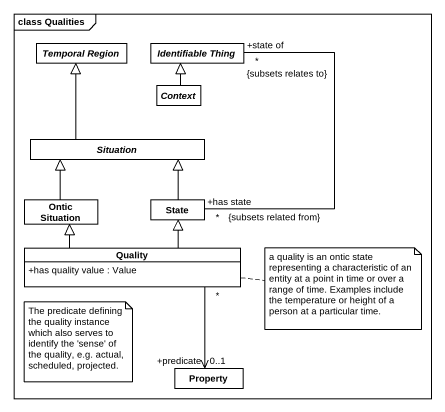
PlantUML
@startuml
mainframe class Qualities
hide circle
hide empty members
skinparam classAttributeIconSize 0
abstract class "Temporal Region" as Temporal_Region
abstract class "Identifiable Thing" as Identifiable_Thing
abstract class Context
abstract class Situation
class "Ontic Situation" as Ontic_Situation
class "State" as State_
class Quality {
  +has quality value : Value
}
class Property
Context -up-|> Identifiable_Thing
Situation -up-|> Temporal_Region
Ontic_Situation -up-|> Situation
State_ "+has state\n*\n{subsets related from}" -up- "+state of\n*\n{subsets relates to}" Identifiable_Thing
State_ -up-|> Situation
Quality -up-|> Ontic_Situation
Quality -up-|> State_
Quality "*" --> "0..1\n+predicate" Property
note right of Quality : a quality is an ontic state representing a characteristic of an entity at a point in time or over a range of time. Examples include the temperature or height of a person at a particular time.
note as N2
  The predicate defining the quality instance which also serves to identify the 'sense' of the quality, e.g. actual, scheduled, projected.
end note
@enduml
